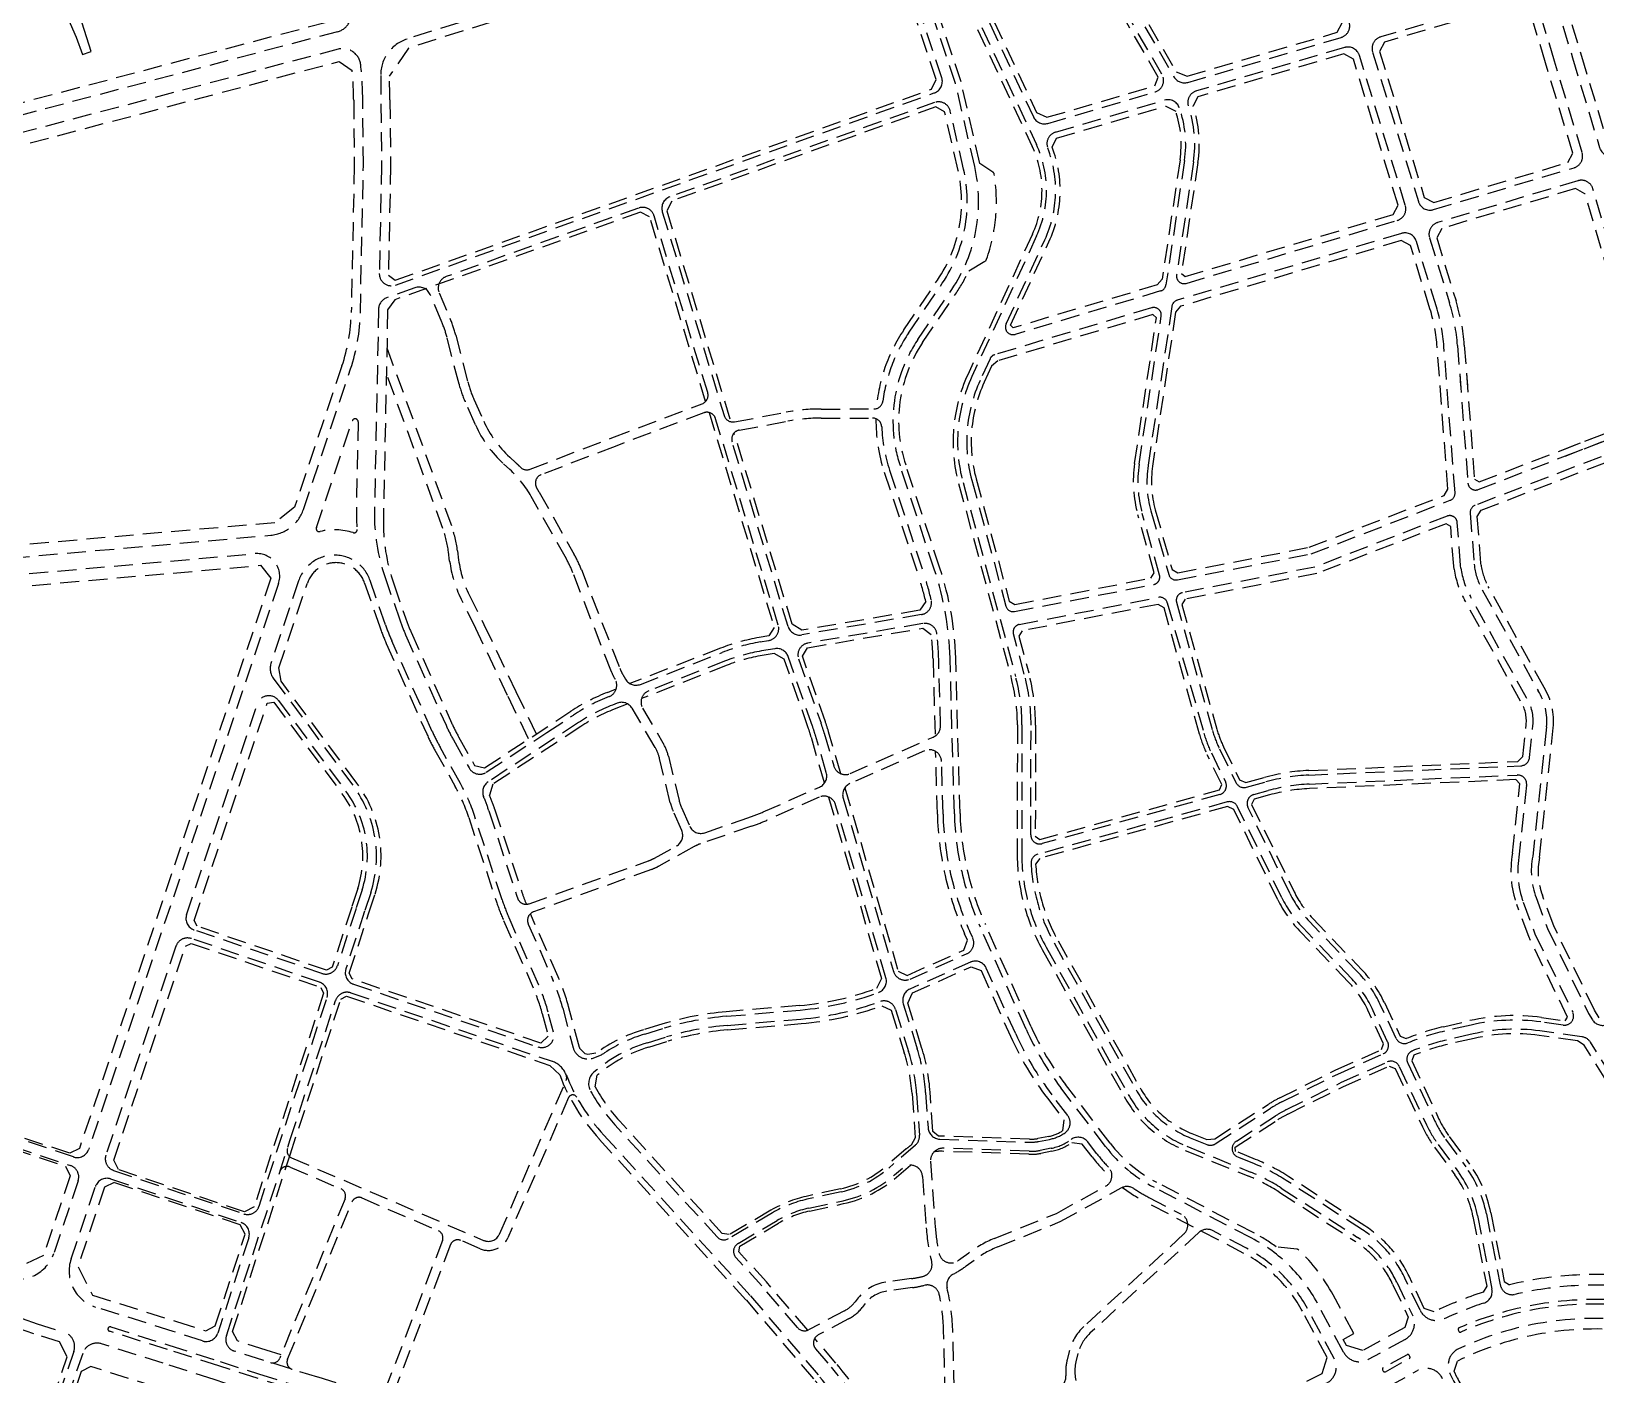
# Model space of a CAD drawing. Header units: metres. Extents: x 566243 to 572707, y 2062953 to 2068466.
# Drawn here: x 567591 to 568625, y 2064872 to 2065761 of the extents above; entities that cross this region are included whole.
import ezdxf

# ---------------------------------------------------------------- set-up
doc = ezdxf.new("R2010")
doc.units = ezdxf.units.M
doc.linetypes.add('HIDDEN', pattern=[0.375, 0.25, -0.125])
for name, color, linetype in [('ddc', 32, 'CONTINUOUS'), ('LogDg phu', 7, 'CONTINUOUS'), ('ViaHeSphu', 32, 'CONTINUOUS')]:
    doc.layers.add(name, color=color, linetype=linetype)

msp = doc.modelspace()

# ---------------------------------------------------------------- linework, layer by layer
at = {"layer": 'ddc'}
msp.add_lwpolyline([(567585.698, 2065830.923), (567596.585, 2065811.61), (567609.158, 2065783.554), (567620.685, 2065756.808), (567624.89, 2065745.312), (567630.009, 2065747.001), (567630.63, 2065747.206), (567615.485, 2065795.285), (567607.986, 2065806.739), (567603.391, 2065815.637), (567596.608, 2065823.597), (567592.757, 2065831.418), (567589.142, 2065835.747)], dxfattribs=at)
at = {"layer": 'LogDg phu', "linetype": 'HIDDEN', "ltscale": 50}
for points in [[(567342.376, 2065684.115), (567367.049, 2065965.747, -0.31628012), (567375.94, 2065976.303), (567683.166, 2066057.412, -0.48246003), (567698.224, 2066046.179), (567698.531, 2066036.237), (567718.048, 2065983.3), (567736.2, 2065939.61), (567753.343, 2065898.352), (567764.183, 2065872.26), (567782.889, 2065827.24), (567791.558, 2065806.374, -0.03397131), (567802.16, 2065774.999, -0.41416033), (567793.62, 2065760.336), (567355.051, 2065644.552, -0.51925494), (567340.033, 2065657.195), (567342.376, 2065684.115)], [(568301.352, 2065023.068), (568271.801, 2065061.844, -0.05758651), (568248.785, 2065100.578), (568218.439, 2065168.329, -0.09864186), (568201.369, 2065243.093), (568198.506, 2065345.978, 0.07306929), (568188.269, 2065404.322), (568165.652, 2065472.671, -0.23264602), (568177.305, 2065556.838), (568199.609, 2065589.809, 0.207939), (568214.801, 2065671.12), (568202.194, 2065726.121), (568174.232, 2065809.579, -0.04944461)], [(568219.496, 2065763.116), (568255.583, 2065685.758, -0.22040488), (568255.741, 2065625.223), (568212.948, 2065532.225, 0.17567438), (568207.095, 2065462.258), (568241.822, 2065333.96, -0.06672391), (568246.059, 2065301.821), (568245.876, 2065217.382, 0.12838136), (568262.075, 2065154.778), (568316.295, 2065057.52, 0.17082774), (568355.097, 2065023.223), (568397.152, 2065006.16, -0.04722914), (568417.552, 2064995.544), (568467.927, 2064962.954, -0.13935154), (568493.876, 2064933.347), (568504.418, 2064911.113, -0.39742225), (568499.332, 2064895.443), (568475.043, 2064882.161, -0.41717656), (568458.699, 2064887.039), (568441.453, 2064919.349, 0.15073462), (568397.976, 2064962.372), (568333.38, 2064996.078, -0.11010804), (568301.352, 2065023.068)], [(568356.151, 2065710.957, -0.11993626), (568359.48, 2065674.218), (568348.303, 2065599.441, 0.54921921), (568354.677, 2065593.911), (568494.179, 2065635.51, 0.41645309), (568499.541, 2065645.521), (568469.186, 2065744.546, 0.41057576), (568459.288, 2065749.879), (568361.472, 2065721.22, 0.42718475), (568356.151, 2065710.957)], [(568171.093, 2065561.04), (568193.397, 2065594.011, 0.207939), (568207.491, 2065669.445), (568198.711, 2065707.748, 0.44898059), (568188.226, 2065713.496), (568013.263, 2065651.103, 0.40018624), (568008.294, 2065641.246), (568049.157, 2065506.489, 0.38208408), (568055.994, 2065502.331), (568090.074, 2065508.655, -0.04587812), (568113.415, 2065510.804), (568148.163, 2065510.808, 0.37745948), (568154.114, 2065516.048, -0.11747594), (568171.093, 2065561.04)], [(568350.112, 2065710.049, -0.12378478), (568353.546, 2065675.105), (568341.261, 2065592.914, -0.29097289), (568337.744, 2065588.862), (568241.553, 2065560.177, -0.64516091), (568235.582, 2065567.059), (568261.192, 2065622.715, 0.20249897), (568263.113, 2065683.375, -0.43871352), (568268.328, 2065693.93), (568340.332, 2065715.026, -0.39696385), (568350.112, 2065710.049)], [(568605.253, 2065479.711), (568661.806, 2065501.499, 0.39103506), (568666.6, 2065511.236), (568623.617, 2065656.354, 0.41475455), (568613.661, 2065661.748), (568520.892, 2065634.085, 0.41645309), (568515.529, 2065624.074), (568528.741, 2065580.974, -0.05555779), (568534.059, 2065552.781), (568536.097, 2065525.826)], [(567867.994, 2065570.66, -0.03759115), (567871.756, 2065559.569), (567879.674, 2065528.801, 0.04207007), (567883.662, 2065517.383), (567890.199, 2065502.746, 0.10297737), (567907.377, 2065478.952), (567911.47, 2065475.212, -0.01315362), (567914.426, 2065472.366, 0.29811246), (567920.847, 2065470.974), (567974.902, 2065491.693), (568034.673, 2065514.288, 0.39472072), (568038.293, 2065521.642), (568002.86, 2065638.491, 0.42838141), (567992.517, 2065643.704), (567865.415, 2065598.379, 0.43178664), (567860.741, 2065587.712), (567867.994, 2065570.66)], [(567817.97, 2065443.327, 0.08833053), (567824.772, 2065400.035), (567834.669, 2065371.334, 0.02204289), (567838.554, 2065361.498), (567865.304, 2065301.628, 0.02240596), (567870.125, 2065292.02), (567880.543, 2065273.387, 0.43520101), (567891.916, 2065270.603), (567931.99, 2065296.911), (567949.47, 2065308.387, -0.05220532), (567973.155, 2065320.617), (567973.061, 2065320.58, 0.46153093), (567977.049, 2065332.083), (567976.97, 2065332.217, -0.03998446), (567974.672, 2065336.96), (567949.166, 2065402.474, 0.03527847), (567944.828, 2065411.648), (567921.616, 2065452.92, 0.07972099), (567907.423, 2065470.783), (567903.33, 2065474.523, -0.10297737), (567884.721, 2065500.299), (567878.183, 2065514.936, -0.04207007), (567873.864, 2065527.306), (567865.946, 2065558.074, 0.03759115), (567862.473, 2065568.312), (567854.706, 2065586.572, 0.39685617), (567844.657, 2065590.976), (567826.003, 2065584.324, 0.31149715), (567820.692, 2065576.951), (567820.317, 2065558.566), (567817.97, 2065443.327)], [(567803.272, 2065502.901, -0.90258077), (567807.167, 2065502.224), (567806.01, 2065445.4, 0.02730158), (567806.499, 2065431.113, -0.53395243), (567803.912, 2065429.027, 0.1338493), (567781.974, 2065429.817, -0.65877877), (567779.622, 2065432.401), (567803.272, 2065502.901)], [(567925.227, 2065458.606, -0.01021427), (567926.846, 2065455.861), (567950.058, 2065414.589, -0.03527847), (567954.758, 2065404.651), (567980.263, 2065339.136, 0.03998446), (567982.143, 2065335.256), (567984.007, 2065332.084, 0.3684281), (567993.815, 2065328.684), (568047.781, 2065349.759, -0.05104809), (568072.903, 2065356.719), (568078.598, 2065357.687, 0.45165975), (568084.914, 2065367.896), (568043.528, 2065504.378, 0.43397884), (568035.664, 2065508.249), (567977.037, 2065486.085), (567928.185, 2065467.361, 0.47015519), (567925.227, 2065458.606)], [(568181.149, 2065401.966, -0.02307635), (568186.038, 2065384.533, -0.43160169), (568179.584, 2065374.844), (568100.461, 2065361.401, -0.37773331), (568091.466, 2065366.967), (568054.413, 2065489.157, -0.44708996), (568059.06, 2065496.797), (568091.169, 2065502.756, -0.04587812), (568113.416, 2065504.804), (568147.354, 2065504.808, -0.40334082), (568153.351, 2065499.032, 0.07066743), (568158.531, 2065470.314), (568181.149, 2065401.966)], [(568698.923, 2065506.154), (568545.617, 2065447.091, 0.33097344), (568542.429, 2065442.048), (568544.982, 2065408.27), (568545.181, 2065406.868, 0.09133141), (568550.414, 2065391.236)], [(568583.909, 2065301.468, 0.16919872), (568579.615, 2065319.834), (568542.538, 2065386.88, -0.09133141), (568536.27, 2065405.605), (568536.03, 2065407.298), (568533.886, 2065435.669, 0.50265958), (568527.102, 2065439.958), (568439.762, 2065406.308), (568352.144, 2065389.271, 0.43828248), (568348.285, 2065383.012), (568372.095, 2065298.145, 0.04484677), (568376.674, 2065286.096), (568387.501, 2065263.843, 0.36155223), (568394.495, 2065260.684), (568407.262, 2065264.214, -0.05655066), (568435.77, 2065268.719), (568575.953, 2065274.857, 0.37112541), (568581.658, 2065280.219), (568583.909, 2065301.468)], [(568550.414, 2065391.236), (568587.37, 2065324.409, -0.1672388), (568592.859, 2065300.52), (568583.794, 2065214.968, 0.1383125), (568585.956, 2065187.692), (568593.543, 2065167.161), (568620.587, 2065111.071), (568623.194, 2065106.92, 0.3425494), (568632.41, 2065103.556)], [(567805.756, 2065180.452), (567793.434, 2065142.607, -0.41806605), (567783.251, 2065137.51), (567698.746, 2065166.258, -0.41297017), (567693.738, 2065176.376), (567740.486, 2065315.734, -0.60567727), (567754.489, 2065317.965), (567799.072, 2065258.035, -0.24322553), (567809.767, 2065192.769), (567805.756, 2065180.452)], [(567952.763, 2065303.372), (567893.122, 2065264.218, 0.36042827), (567890.125, 2065254.46, -0.01932507), (567893.619, 2065245.042), (567911.889, 2065189.274, 0.00436367), (567912.558, 2065187.29, 0.41755368), (567920.258, 2065183.611), (567999.141, 2065211.998, 0.03963194), (568003.035, 2065213.759), (568017.636, 2065221.809, 0.3886559), (568021.092, 2065232.046), (568015.432, 2065244.864, -0.04472057), (568013.542, 2065250.444), (568006.473, 2065279.704, 0.07364284), (568003.509, 2065287.038), (567988.333, 2065312.872, 0.3684281), (567978.525, 2065316.272), (567975.338, 2065315.028, 0.05220532), (567952.763, 2065303.372)], [(568501.189, 2065091.56, -0.40111333), (568493.458, 2065094.559), (568482.98, 2065116.942, 0.08145639), (568468.716, 2065137.774), (568436.013, 2065171.98, -0.07769106), (568423.311, 2065190.237), (568395.509, 2065247.381, -0.4689117), (568399.306, 2065255.789), (568408.861, 2065258.431, -0.05655066), (568436.033, 2065262.725), (568573.511, 2065268.745, -0.45865578), (568579.74, 2065262.118), (568574.885, 2065216.304, 0.13649902), (568577.514, 2065184.572), (568585.25, 2065163.638), (568610.183, 2065111.927, -0.59848386), (568603.958, 2065103.378), (568589.191, 2065105.416, 0.09111304), (568542.971, 2065103.354), (568525.439, 2065099.317, 0.04167339), (568501.189, 2065091.56)], [(567961.343, 2065081.212, 0.08793999), (567970.023, 2065084.971, -0.07209837), (567996.706, 2065097.429), (568009.405, 2065101.259, -0.05198525), (568050.717, 2065109.164), (568099.324, 2065113.314, 0.06776653), (568151.24, 2065124.951, 0.39304484), (568156.134, 2065134.684), (568122.89, 2065248.992, 0.45334282), (568111.985, 2065254.08), (568077.294, 2065238.806, -0.02084705), (568067.358, 2065234.917), (568033.605, 2065223.304, 0.04315325), (568029.353, 2065221.418), (568005.932, 2065208.504, -0.03963194), (568001.172, 2065206.352), (567923.118, 2065178.264, 0.43474151), (567919.659, 2065170.199), (567935.727, 2065133.73, -0.03911899), (567942.439, 2065114.561), (567949.363, 2065088.383, 0.40682087), (567961.343, 2065081.212)], [(568477.546, 2065114.398, 0.08145639), (568464.379, 2065133.628), (568431.676, 2065167.834, -0.07769106), (568417.915, 2065187.612), (568388.656, 2065247.753, 0.36155223), (568381.662, 2065250.912), (568256.464, 2065216.3, 0.35314587), (568252.073, 2065210.176, 0.11341977), (568267.316, 2065157.7), (568321.536, 2065060.442, 0.17082774), (568357.353, 2065028.783), (568368.403, 2065024.3, 0.24395071), (568373.905, 2065024.813), (568410.474, 2065048.338, -0.027463), (568417.918, 2065052.568), (568454.834, 2065070.943), (568484.871, 2065084.341, 0.41957451), (568487.861, 2065092.364), (568477.546, 2065114.398)], [(568112.468, 2064870.586, -0.08490135), (568154.794, 2064799.645), (568170.26, 2064759.596, -0.57947546), (568157.137, 2064743.429, -0.04540292), (568132.741, 2064749.715), (567904.801, 2064831.095), (567826.057, 2064856.489), (567810.622, 2064861.467), (567780.628, 2064870.429), (567744.226, 2064881.674), (567725.222, 2064887.758, -0.41566017), (567720.054, 2064897.853), (567762.308, 2065027.629), (567792.238, 2065119.554, -0.41806605), (567802.422, 2065124.651), (567935.48, 2065079.386, -0.22052375), (567944.609, 2065070.675, 0.0914485), (567969.542, 2065030.647), (568066.627, 2064924.208), (568112.468, 2064870.586)], [(568572.008, 2064925.266, -0.08504618), (568651.579, 2064929.911), (568671.397, 2064927.695, 0.55782205), (568683.991, 2064943.77), (568666.763, 2064990.509), (568650.574, 2065040.682, 0.07767303), (568635.926, 2065069.723), (568621.968, 2065091.949, 0.22176095), (568616.287, 2065095.619), (568588.371, 2065099.472, 0.09111304), (568544.318, 2065097.507), (568526.785, 2065093.47, 0.04023579), (568504.267, 2065086.338, 0.42913473), (568501.098, 2065078.238), (568519.06, 2065039.869, 0.04862677), (568526.184, 2065027.85), (568539.498, 2065009.672, -0.11006053), (568553.114, 2064978.596), (568562.349, 2064931.519, 0.42429192), (568572.008, 2064925.266)], [(568525.237, 2064909.087, -0.41285319), (568509.304, 2064914.813), (568499.297, 2064935.917, 0.13935154), (568471.186, 2064967.991), (568420.811, 2065000.581, 0.04722914), (568399.408, 2065011.719), (568388.805, 2065016.021, -0.60778075), (568387.815, 2065026.627), (568413.72, 2065043.292, -0.027463), (568420.592, 2065047.197), (568457.394, 2065065.515), (568487.615, 2065078.995, -0.40887286), (568495.494, 2065076.059), (568513.626, 2065037.325, 0.04862677), (568521.343, 2065024.305), (568534.658, 2065006.127, -0.11006053), (568547.226, 2064977.441), (568556.799, 2064928.643, -0.37812463), (568551.453, 2064919.506, 0.02991108), (568525.237, 2064909.087)], [(568182.765, 2064969.206, 0.04424758), (568186.366, 2064946.885, -0.41541411), (568180.547, 2064937.155, -0.02679695), (568172.974, 2064935.693), (568155.991, 2064933.349, 0.19449631), (568137.789, 2064922.896), (568135.709, 2064920.244, -0.1051589), (568128.685, 2064914.376), (568105.042, 2064901.873, -0.35089974), (568097.677, 2064903.278), (568074.124, 2064930.829), (568056.942, 2064949.665, -0.47680509), (568058.339, 2064958.884), (568084.181, 2064974.046, -0.07881804), (568105.187, 2064982.272), (568127.753, 2064987.223, 0.12412399), (568161.878, 2065004.256), (568167.13, 2065008.769, -0.61627645), (568180.324, 2065003.274), (568182.765, 2064969.206)], [(568200.463, 2064938.531, 0.0333845), (568209.246, 2064944.109), (568214.461, 2064947.932, -0.06208108), (568230.018, 2064956.605), (568271.409, 2064973.356), (568311.771, 2064995.622, -0.28083922), (568320.093, 2064995.26, 0.02753511), (568329.91, 2064989.429), (568351.429, 2064978.2, -0.51861256), (568353.163, 2064965.238), (568286.926, 2064903.907, 0.1474435), (568277.279, 2064887.482), (568275.96, 2064882.05, 0.08083482), (568275.145, 2064871.481, -0.34220721), (568269.813, 2064863.255), (568242.68, 2064853.77, -0.11210668), (568230.799, 2064852.421), (568208.406, 2064854.901, -0.37485212), (568201.289, 2064862.645), (568200.267, 2064902.016, 0.05448348), (568196.528, 2064929.577, -0.34123957), (568200.463, 2064938.531)], [(567358.103, 2064976.503, -0.44113984), (567377.778, 2064986.691), (567504.803, 2064939.869), (567536.575, 2064926.92), (567584.995, 2064909.348), (567595.003, 2064905.738), (567612.612, 2064900.358, -0.42359799), (567619.156, 2064887.569), (567559.763, 2064713.27, -0.41479308), (567547.054, 2064707.036), (567318.425, 2064785.448, -0.39434971), (567310.727, 2064799.908), (567358.103, 2064976.503)], [(568536.22, 2064900.332, -0.13113697), (568650.19, 2064917.488), (568728.8, 2064908.697), (568729.9, 2064908.571, 0.41421356), (568731.008, 2064909.45), (568731.122, 2064910.443, 0.41421356), (568730.243, 2064911.551), (568729.138, 2064911.678), (568650.523, 2064920.47, 0.13114199), (568535.019, 2064903.081, 0.41551303), (568534.503, 2064901.761), (568534.906, 2064900.846, 0.41290951), (568536.22, 2064900.332)], [(567843.446, 2064840.9, -1), (567842.525, 2064838.045), (567806.913, 2064849.529), (567776.994, 2064858.469), (567740.475, 2064869.749), (567714.972, 2064877.914), (567681.121, 2064888.795), (567642.788, 2064900.85, -1), (567643.688, 2064903.712), (567682.03, 2064891.654), (567715.888, 2064880.771), (567741.375, 2064872.611), (567777.866, 2064861.339), (567807.803, 2064852.394), (567843.446, 2064840.9)], [(568534.775, 2064889.26, -0.13796531), (568649.134, 2064908.047), (568675.456, 2064905.104, -0.42972358), (568682.46, 2064895.847), (568673.134, 2064839.506, 0.1702104), (568677.806, 2064812.794), (568682.614, 2064806.135, -0.11976038), (568695.447, 2064774.647), (568697.62, 2064760.131, -0.28101225), (568695.19, 2064754.372, 0.02818941), (568688.356, 2064748.846), (568679.574, 2064740.886, -0.41421356), (568671.099, 2064741.302), (568625.46, 2064791.654, 0.07331596), (568596.618, 2064815.365), (568559.043, 2064837.977, -0.14764623), (568531.108, 2064868.823), (568529.011, 2064873.247, -0.41588552), (568534.775, 2064889.26)], [(567858.776, 2064615.771), (567841.49, 2064716.5, -0.11021067), (567844.318, 2064773.487), (567851.626, 2064799.985, 0.40171908), (567835.199, 2064830.425), (567804.095, 2064840.456), (567774.232, 2064849.379), (567737.625, 2064860.687), (567712.07, 2064868.868), (567678.243, 2064879.742), (567637.507, 2064892.552, 0.40727956), (567625.042, 2064886.238), (567565.426, 2064711.286, 0.41363428), (567571.648, 2064698.602), (567845.676, 2064604.62, 0.56962554), (567858.776, 2064615.771)], [(568484.511, 2064875.371), (568484.99, 2064874.494, 0.41421356), (568486.348, 2064874.096), (568502.141, 2064882.732, 0.41421356), (568502.538, 2064884.09), (568502.058, 2064884.967, 0.41421356), (568500.701, 2064885.365), (568484.908, 2064876.729, 0.41421356), (568484.511, 2064875.371)], [(568488.367, 2064864.373), (568507.557, 2064874.866, -0.43120664), (568524.157, 2064869.479)]]:
    msp.add_lwpolyline(points, format="xyb", dxfattribs=at)
for points in [[(568280.271, 2065844.652), (568346.554, 2065730.49, 0.34525702), (568355.722, 2065726.829), (568457.046, 2065756.516, 0.41786074), (568462.445, 2065766.538), (568411.888, 2065931.466, 0.42194929), (568401.694, 2065936.705), (568275.221, 2065894.261, 0.34683115), (568269.797, 2065885.971), (568270.818, 2065874.448, 0.10985084)], [(568275.082, 2065841.639, -0.10985084), (568264.842, 2065873.919), (568264.286, 2065880.185, 0.48496714), (568253.772, 2065887.064), (568213.563, 2065873.569, 0.34973987), (568208.147, 2065865.196), (568214.028, 2065805.84, 0.08595969), (568224.934, 2065765.653), (568253.688, 2065704.013, 0.37051225), (568263.187, 2065699.718), (568333.981, 2065720.459, 0.48670475), (568338.65, 2065732.154)], [(568141.867, 2065850.835), (567839.548, 2065755.486, 0.32989068), (567822.069, 2065731.411), (567822.624, 2065671.833), (567821.171, 2065600.479, 0.52497473), (567831.856, 2065592.781), (568188.118, 2065719.828, 0.40858124), (568193.017, 2065729.905), (568167.174, 2065807.038, -0.04427624), (568157.26, 2065841.661, 0.44834912)], [(568814.217, 2065813.712, -0.07299343), (568813.932, 2065815.136), (568813.426, 2065824.829), (568806.64, 2065843.799, 0.39717297), (568796.858, 2065848.782), (568725.32, 2065827.822), (568603.653, 2065792.175, 0.41658734), (568598.243, 2065782.186), (568610.029, 2065743.133), (568627.959, 2065683.724, 0.41324668), (568637.904, 2065678.369), (568689.046, 2065693.62), (568828.681, 2065735.259, 0.43004052), (568838.518, 2065754.686), (568833.636, 2065768.335), (568827.847, 2065776.227, -0.0724503), (568827.171, 2065777.5)], [(568598.162, 2065740.921), (568586.689, 2065778.936, 0.4118437), (568576.781, 2065784.302), (568565.313, 2065780.942), (568483.282, 2065756.908, 0.41786074), (568477.882, 2065746.886), (568508.202, 2065647.977, 0.41197757), (568518.137, 2065642.655), (568611.071, 2065670.368, 0.41518113), (568616.444, 2065680.346), (568598.162, 2065740.921)], [(567318.256, 2065406.992, 0.46639449), (567334.518, 2065390.749), (567749.455, 2065427.358, 0.29817853), (567770.96, 2065444.31), (567802.176, 2065537.368, 0.07596975), (567808.641, 2065574.578), (567810.623, 2065671.9), (567810.221, 2065715.032, 0.02402619), (567808.877, 2065738.429, 0.45968372), (567793.881, 2065748.769), (567345.677, 2065630.442, 0.31643475), (567336.786, 2065619.88)], [(568547.717, 2065457.544), (568661.806, 2065501.499, 0.39103506), (568666.6, 2065511.236), (568623.617, 2065656.354, 0.41475455), (568613.661, 2065661.748), (568520.892, 2065634.085, 0.41642669), (568515.529, 2065624.074), (568528.741, 2065580.974, -0.05555779), (568534.059, 2065552.781), (568540.934, 2065461.833, 0.50265958)], [(568520.136, 2065578.336), (568506.869, 2065621.619, 0.41197757), (568496.934, 2065626.94), (568348.717, 2065582.742, 0.29097289), (568345.201, 2065578.69), (568329.47, 2065473.444, 0.1058689), (568331.356, 2065443.351), (568343.135, 2065401.366, 0.39054743), (568348.904, 2065397.809), (568437.266, 2065414.992), (568529.202, 2065450.411, 0.33097344), (568532.39, 2065455.454), (568525.085, 2065552.103, 0.05555779)], [(568323.536, 2065474.331), (568338.159, 2065572.162, 0.54921921), (568331.785, 2065577.693), (568228.121, 2065546.78, 0.21568655), (568225.007, 2065544.079), (568218.399, 2065529.716, 0.17567438), (568212.886, 2065463.826), (568235.448, 2065380.473, 0.39319877), (568241.228, 2065376.871), (568333.145, 2065394.745, 0.43828248), (568337.005, 2065401.003), (568325.579, 2065441.73, -0.1058689)], [(567314.624, 2065365.261, -0.36388947), (567328.249, 2065378.902), (567739.024, 2065415.144, -0.54062014), (567754.563, 2065395.431), (567629.028, 2065021.207, -0.41396715), (567618.906, 2065016.164), (567340.03, 2065109.453, -0.26130968), (567332.141, 2065118.149), (567312.456, 2065203.919, -0.07826458), (567307.184, 2065279.774)], [(567803.886, 2065261.616, -0.24322553), (567815.472, 2065190.912), (567811.461, 2065178.594), (567799.05, 2065140.475, 0.41037154), (567804.08, 2065130.424), (567926.016, 2065088.944, 0.59851549), (567936.327, 2065098.563), (567932.771, 2065112.003, 0.03911899), (567926.575, 2065129.698), (567906.96, 2065174.218, -0.0246099), (567902.386, 2065186.161), (567884.116, 2065241.928, 0.04834461), (567874.82, 2065263.131), (567861.396, 2065287.14, -0.02240596), (567856.174, 2065297.548), (567829.423, 2065357.418, -0.02204289), (567825.215, 2065368.074), (567815.127, 2065397.33, 0.71613386), (567767.791, 2065397.132), (567749.672, 2065343.12, 0.24558031), (567751.421, 2065332.141)], [(568252.059, 2065301.808, 0.06672391), (568247.613, 2065335.527), (568240.425, 2065362.084, -0.43554534), (568244.297, 2065368.299), (568336.386, 2065386.206, -0.39054743), (568342.155, 2065382.649), (568366.318, 2065296.524, 0.04484677), (568371.279, 2065283.471), (568380.647, 2065264.215, -0.4689117), (568376.851, 2065255.807), (568259.5, 2065223.365, -0.49628267), (568251.902, 2065229.161)], [(568049.963, 2065344.17), (567999.279, 2065324.377, 0.46153093), (567995.291, 2065312.873), (568008.682, 2065290.077, -0.07364284), (568012.305, 2065281.113), (568019.375, 2065251.853, 0.04472057), (568020.92, 2065247.287), (568026.385, 2065234.912, 0.38968517), (568036.306, 2065230.579), (568065.406, 2065240.591, 0.02084705), (568074.876, 2065244.297), (568112.235, 2065260.746, 0.3761378), (568116.693, 2065270.301), (568109.574, 2065294.778, 0.01329658), (568107.598, 2065300.958), (568091.496, 2065347.034, 0.36584449), (568082.603, 2065352.282), (568073.908, 2065350.804, 0.05104809)], [(567741.664, 2064983.603), (567786.623, 2065121.686, 0.41037154), (567781.592, 2065131.737), (567696.902, 2065160.547, 0.41545805), (567686.741, 2065155.518), (567640.413, 2065017.413, 0.41446002), (567645.46, 2065007.282), (567731.519, 2064978.493, 0.41657239)], [(567448.997, 2064983.886, -0.39730243), (567444.109, 2064993.719), (567462.296, 2065053.556, -0.42236449), (567472.489, 2065058.817), (567616.985, 2065010.48, -0.41446002), (567622.032, 2065000.349), (567605.945, 2064952.395, -0.42140114), (567573.715, 2064936.846), (567544.482, 2064947.455), (567512.761, 2064960.383)], [(568193.876, 2065021.872, 0.44563461), (568185.62, 2065013.305), (568188.749, 2064969.635, 0.03583895), (568191.241, 2064952.347, 0.53081946), (568203.548, 2064947.432, 0.00913749), (568205.699, 2064948.948), (568210.914, 2064952.771, -0.06208108), (568227.767, 2064962.166), (568268.825, 2064978.783), (568301.404, 2064996.755, 0.49386298), (568303.293, 2065009.319, -0.029261), (568295.387, 2065018.522), (568289.654, 2065026.045, 0.40860684), (568278.565, 2065027.651, -0.1107107), (568265.333, 2065021.876), (568258.146, 2065020.487, -0.05644106), (568250.743, 2065019.907)], [(567643.539, 2065001.597), (567729.783, 2064972.747, -0.41185866), (567734.852, 2064962.684), (567714.321, 2064899.625, -0.41311557), (567704.266, 2064894.486), (567684.909, 2064900.708), (567633.551, 2064916.858, -0.41978242), (567617.349, 2064948.658), (567633.416, 2064996.555, -0.41396715)], [(568321.768, 2064799.783), (568340.094, 2064809.794), (568396.336, 2064840.42), (568420.858, 2064853.05), (568447.299, 2064866.433, 0.42058794), (568452.465, 2064882.791), (568434.839, 2064915.814, 0.15072346), (568394.507, 2064955.723), (568372.139, 2064967.394, 0.31699161), (568363.003, 2064966.172), (568291.003, 2064899.505, 0.1474435), (568283.11, 2064886.066), (568281.79, 2064880.634, 0.16817993), (568283.465, 2064863.05), (568310.655, 2064803.482, 0.43540445)]]:
    msp.add_lwpolyline(points, format="xyb", close=True, dxfattribs=at)
for points, elevation in [([(568189.892, 2065361.925, 0.43128527), (568180.6, 2065368.93), (568104.602, 2065356.019, 0.46429554), (568098.39, 2065345.493), (568113.262, 2065302.937, -0.01329658), (568115.336, 2065296.454), (568121.64, 2065274.776, 0.45334282), (568132.546, 2065269.688), (568187.47, 2065293.871, 0.30492275), (568192.243, 2065301.415), (568191.009, 2065345.77, 0.02063721), (568189.892, 2065361.925)], 0), ([(568176.383, 2065058.28), (568178.366, 2065030.599, -0.23741208), (568175.601, 2065023.961), (568157.967, 2065008.806, -0.12412399), (568126.468, 2064993.084), (568103.901, 2064988.133, 0.07881804), (568081.145, 2064979.221), (568052.012, 2064962.128, -0.35427486), (568044.543, 2064963.26), (567976.93, 2065037.386, -0.05758811), (567960.823, 2065059.738, -0.35553355), (567963.007, 2065072.173, -0.10560334), (567998.438, 2065091.684), (568011.138, 2065095.515, -0.05198525), (568051.228, 2065103.185), (568099.835, 2065107.336, 0.06614033), (568152.095, 2065118.872, -0.42801441), (568162.47, 2065113.739), (568171.156, 2065085.902, -0.05779962), (568176.383, 2065058.28)], 0), ([(568120.069, 2064877.084, -0.04391473), (568146.03, 2064840.687, 0.3549366), (568153.118, 2064838.044), (568189.96, 2064850.468, 0.32903384), (568195.401, 2064858.256), (568194.269, 2064901.861, 0.04837834), (568191.384, 2064925.258), (568191.384, 2064925.258, 0.41908591), (568181.68, 2064931.255, -0.02574805), (568173.795, 2064929.75), (568156.811, 2064927.406, 0.19449631), (568142.51, 2064919.192), (568140.43, 2064916.541, -0.1051589), (568131.49, 2064909.072), (568111.42, 2064898.459, 0.48049477), (568109.664, 2064889.256), (568120.069, 2064877.084)], 0.001)]:
    msp.add_lwpolyline(points, format="xyb", dxfattribs=dict(at, elevation=elevation))
at = {"layer": 'LogDg phu', "linetype": 'HIDDEN', "ltscale": 50, "elevation": 0}
for points in [[(568193.872, 2065242.885), (568192.904, 2065277.668, 0.53265778), (568181.684, 2065284.767), (568132.296, 2065263.022, 0.3761378), (568127.838, 2065253.467), (568161.163, 2065138.88, 0.45449266), (568172.096, 2065133.804), (568209.453, 2065150.422, 0.41496151), (568213.503, 2065161.002), (568211.594, 2065165.263, -0.09864186)], [(568211.943, 2065144.963), (568171.97, 2065127.182, 0.38060587), (568167.585, 2065117.489), (568176.884, 2065087.689, -0.05779962), (568182.367, 2065058.709), (568184.039, 2065035.373, 0.38347546), (568191.742, 2065027.95), (568250.95, 2065025.903, 0.05644106), (568257.008, 2065026.378), (568264.194, 2065027.767, 0.10509147), (568274.532, 2065032.143, 0.42639157), (568276.313, 2065043.55), (568265.836, 2065057.298, -0.05758651), (568241.94, 2065097.512), (568222.496, 2065140.924, 0.41346601)]]:
    msp.add_lwpolyline(points, format="xyb", close=True, dxfattribs=at)
at = {"layer": 'ViaHeSphu', "linetype": 'HIDDEN', "ltscale": 50}
for points in [[(567795.305, 2065777.329, 0.02976402), (567786.017, 2065804.072), (567777.348, 2065824.938), (567758.643, 2065869.958), (567747.802, 2065896.05), (567730.66, 2065937.308), (567712.461, 2065981.11), (567692.564, 2066035.077), (567692.356, 2066041.814), (567681.041, 2066048.577), (567384.932, 2065970.402), (567374.391, 2065957.888), (567348.377, 2065660.797), (567348.377, 2065660.797), (567357.179, 2065653.388), (567789.611, 2065767.552)], [(568273.138, 2065882.252), (568273.807, 2065874.713, 0.10985084), (568282.866, 2065846.158), (568348.089, 2065733.821), (568355.398, 2065730.902), (568454.53, 2065759.947), (568457.863, 2065766.133), (568408.438, 2065927.367), (568402.232, 2065930.557), (568277.48, 2065888.691)], [(568261.452, 2065878.183), (568256.27, 2065881.573), (568215.783, 2065867.986), (568211.536, 2065861.419), (568217.014, 2065806.128, 0.08597633), (568227.652, 2065766.921), (568255.681, 2065706.837), (568262.593, 2065703.712), (568333.942, 2065724.616), (568336.23, 2065730.346), (568272.488, 2065840.133, -0.10985084), (568261.853, 2065873.654)], [(568491.481, 2065639.402), (568494.807, 2065645.611), (568465.19, 2065742.23), (568458.926, 2065745.604), (568362.317, 2065717.299), (568359.235, 2065711.197, -0.11752761), (568362.447, 2065673.775), (568351.493, 2065600.492), (568353.925, 2065598.382)], [(568660.947, 2065509.195), (568618.289, 2065653.215), (568612.078, 2065656.581), (568523.59, 2065630.193), (568520.264, 2065623.984), (568533.044, 2065582.293, -0.05555779), (568538.547, 2065553.12), (568545.246, 2065464.493), (568548.271, 2065462.58), (568659, 2065505.24)], [(568525.132, 2065453.665), (568527.705, 2065457.735), (568520.598, 2065551.763, 0.05555779), (568515.834, 2065577.017), (568503.014, 2065618.84), (568496.757, 2065622.192), (568350.986, 2065578.723), (568347.668, 2065574.898), (568332.437, 2065473.001, 0.1058689), (568334.244, 2065444.161), (568345.304, 2065404.739), (568349.06, 2065402.424), (568436.018, 2065419.333)], [(568333.486, 2065402.441), (568322.69, 2065440.92, -0.1058689), (568320.569, 2065474.774), (568334.968, 2065571.111), (568332.537, 2065573.221), (568230.151, 2065542.69), (568226.022, 2065539.107), (568221.124, 2065528.462, 0.17567438), (568215.782, 2065464.609), (568237.653, 2065383.808), (568241.381, 2065381.485), (568331.351, 2065398.98)], [(568257.785, 2065226.003), (568376.636, 2065258.86), (568378.215, 2065262.357), (568368.581, 2065282.159, -0.04484677), (568363.43, 2065295.714), (568339.985, 2065379.276), (568336.23, 2065381.592), (568246.097, 2065364.065), (568243.936, 2065360.596), (568250.509, 2065336.311, -0.06672391), (568255.059, 2065301.801), (568254.9, 2065228.203)], [(568518.679, 2064913.709), (568512.068, 2064915.986), (568502.008, 2064937.203, 0.13935154), (568472.816, 2064970.51), (568422.44, 2065003.1, 0.04722914), (568400.536, 2065014.499), (568387.355, 2065019.848), (568387.098, 2065022.599), (568415.343, 2065040.769, -0.027463), (568421.928, 2065044.511), (568458.674, 2065062.801), (568488.788, 2065076.233), (568492.8, 2065074.738), (568510.909, 2065036.054, 0.04862677), (568518.923, 2065022.532), (568532.238, 2065004.354, -0.11006053), (568544.282, 2064976.864), (568553.36, 2064930.587), (568551.076, 2064926.744, 0.03597312)]]:
    msp.add_lwpolyline(points, format="xyb", close=True, dxfattribs=at)
for points in [[(567827.607, 2065730.84, -0.0149387), (567828.22, 2065715.2), (567828.624, 2065671.8), (567827.147, 2065599.25), (567831.755, 2065595.93), (568186.314, 2065722.37), (568189.435, 2065728.79), (568163.644, 2065805.769, -0.04297911), (568153.768, 2065839.979), (568144.738, 2065845.449), (567840.406, 2065749.465), (567827.607, 2065730.84)], [(567804.221, 2065714.976), (567804.622, 2065671.933), (567802.642, 2065574.7, -0.07596975), (567796.488, 2065539.276), (567765.191, 2065445.977), (567752.049, 2065435.618), (567335.464, 2065398.864), (567326.37, 2065407.947), (567344.132, 2065612.026), (567354.668, 2065624.541), (567794.602, 2065740.686), (567803.211, 2065734.776, -0.02083403), (567804.221, 2065714.976)], [(568263.917, 2065621.461, 0.20070316), (568266.112, 2065683.932), (568269, 2065689.959), (568341.141, 2065711.095), (568347.71, 2065707.825, -0.11906795), (568350.579, 2065675.549), (568338.794, 2065596.705), (568335.476, 2065592.881), (568240.169, 2065564.46), (568238.548, 2065566.328), (568263.917, 2065621.461)], [(568603.635, 2065483.91), (568659, 2065505.24), (568660.947, 2065509.195), (568618.289, 2065653.215), (568612.078, 2065656.581), (568523.59, 2065630.193), (568520.264, 2065623.984), (568533.044, 2065582.293, -0.05555779), (568538.547, 2065553.12), (568540.584, 2065526.165)], [(567826.169, 2065551.237), (567868.795, 2065433.806, -0.05533247), (567872.847, 2065417.079), (567873.633, 2065410.921, 0.08384347), (567880.591, 2065387.974), (567890.361, 2065368.339), (567911.414, 2065323.932), (567924.953, 2065295.881)], [(567919.894, 2065292.559), (567906.002, 2065321.343), (567884.963, 2065365.717), (567875.219, 2065385.302, -0.08384347), (567867.682, 2065410.161), (567866.895, 2065416.318, 0.05533247), (567863.155, 2065431.759), (567825.83, 2065534.586)], [(568627.678, 2065108.242), (568624.532, 2065113.252), (568597.69, 2065168.922), (568590.177, 2065189.252, -0.13941386), (568588.247, 2065214.288), (568597.334, 2065300.045, 0.16650406), (568591.253, 2065326.686), (568554.352, 2065393.413, -0.09133141), (568549.637, 2065407.5), (568549.458, 2065408.756), (568547.115, 2065439.766), (568549.688, 2065443.836), (568700.541, 2065501.955, -0.01825565)], [(568579.434, 2065301.942, 0.17056852), (568575.745, 2065317.534), (568538.6, 2065384.703, -0.09133141), (568531.815, 2065404.973), (568531.554, 2065406.812), (568529.574, 2065433.009), (568526.548, 2065434.922), (568441.01, 2065401.967), (568353.938, 2065385.035), (568351.804, 2065381.574), (568374.984, 2065298.956, 0.04484677), (568379.372, 2065287.408), (568389.978, 2065265.609), (568394.182, 2065263.71), (568406.463, 2065267.106, -0.05655066), (568435.639, 2065271.717), (568573.89, 2065277.77), (568577.203, 2065280.884), (568579.434, 2065301.942)], [(567320.253, 2065205.708, -0.07826458), (567315.154, 2065279.08), (567322.496, 2065363.443), (567330.076, 2065371.032), (567742.592, 2065407.428), (567749.373, 2065398.826), (567622.864, 2065021.695), (567616.532, 2065018.54), (567344.989, 2065109.376), (567341.473, 2065113.252), (567320.253, 2065205.708)], [(567825.771, 2065355.787), (567852.522, 2065295.917, 0.02240596), (567857.905, 2065285.188), (567871.329, 2065261.179, -0.04834461), (567880.315, 2065240.683), (567898.584, 2065184.916, 0.0246099), (567903.3, 2065172.605), (567922.915, 2065128.086, -0.03911899), (567928.904, 2065110.98), (567932.884, 2065095.934), (567928.048, 2065091.421), (567803.215, 2065133.888), (567801.304, 2065137.706), (567814.314, 2065177.666), (567818.324, 2065189.983, 0.24322553), (567806.293, 2065263.407), (567756.186, 2065330.763), (567754.792, 2065339.515), (567773.588, 2065395.546, -0.71613386), (567811.457, 2065395.705), (567821.434, 2065366.77, 0.02204289), (567825.771, 2065355.787)], [(567802.904, 2065181.381), (567789.942, 2065141.571), (567786.173, 2065139.685), (567700.679, 2065168.769), (567698.793, 2065172.579), (567746.963, 2065316.177), (567751.538, 2065316.906), (567796.665, 2065256.245, -0.24322553), (567806.914, 2065193.698), (567802.904, 2065181.381)], [(567985.434, 2065315.75), (567976.429, 2065312.233, 0.05220532), (567954.409, 2065300.864), (567896.277, 2065262.7), (567894.079, 2065255.365, -0.01805405), (567897.42, 2065246.287), (567915.69, 2065190.52, 0.0166644), (567918.34, 2065183.258)], [(568496.13, 2065095.926), (568500.164, 2065094.382, -0.04146), (568524.766, 2065102.241), (568542.298, 2065106.277, -0.09111304), (568589.601, 2065108.387), (568605.155, 2065106.241), (568606.824, 2065108.533), (568581.103, 2065161.877), (568573.293, 2065183.012, -0.13573995), (568570.43, 2065216.961), (568575.292, 2065262.85), (568572.611, 2065265.702), (568436.164, 2065259.728, 0.05655066), (568409.661, 2065255.54), (568399.521, 2065252.736), (568397.942, 2065249.239), (568426.008, 2065191.55, 0.07769106), (568438.181, 2065174.054), (568470.885, 2065139.847, -0.08145639), (568485.697, 2065118.214), (568496.13, 2065095.926)], [(568257.846, 2065213.57), (568255.102, 2065209.774, 0.11219899), (568269.936, 2065159.16), (568324.156, 2065061.902, 0.17082774), (568358.481, 2065031.563), (568368.194, 2065027.622), (568373.496, 2065028.117), (568408.851, 2065050.861, -0.027463), (568416.581, 2065055.254), (568453.554, 2065073.657), (568483.699, 2065087.103), (568485.167, 2065091.042), (568474.829, 2065113.126, 0.08145639), (568462.211, 2065131.554), (568429.507, 2065165.761, -0.07769106), (568415.217, 2065186.3), (568386.179, 2065245.987), (568381.975, 2065247.886), (568257.846, 2065213.57)], [(567756.262, 2064885.282), (567746.326, 2064888.351), (567727.351, 2064894.426), (567724.137, 2064900.705), (567762.15, 2065017.454), (567795.731, 2065120.59), (567799.499, 2065122.476), (567933.99, 2065076.725), (567940.421, 2065070.411, 0.09387022), (567966.587, 2065027.951), (568063.629, 2064921.56), (568109.428, 2064867.987, -0.08490135), (568151.062, 2064798.204), (568166.478, 2064758.285), (568160.14, 2064750.046, -0.04901091), (568135.095, 2064756.307), (567907.053, 2064837.724), (567831.553, 2064862.072)], [(568568.441, 2064931.615, -0.08715986), (568652.357, 2064936.868), (568678.033, 2064933.996), (568681.273, 2064938.132), (568662.509, 2064989.039), (568646.291, 2065039.3, 0.07801436), (568632.189, 2065067.211), (568617.843, 2065090.056), (568613.276, 2065093.006), (568587.961, 2065096.5, 0.09111304), (568544.991, 2065094.583), (568527.458, 2065090.547, 0.04050437), (568505.257, 2065083.502), (568503.764, 2065079.62), (568521.777, 2065041.141, 0.04862677), (568528.604, 2065029.623), (568541.919, 2065011.445, -0.11006053), (568556.058, 2064979.174), (568564.951, 2064933.839), (568568.441, 2064931.615)], [(567760.383, 2065021.718), (567760.383, 2065021.718, 0.38769187), (567763.162, 2065015.576), (567890.141, 2064960.966, 0.41332521), (567900.642, 2064965.132), (567944.647, 2065066.603, 0.20325342), (567944.679, 2065070.507), (567944.679, 2065070.507)], [(567951.701, 2065055.64), (567951.701, 2065055.64, 0.62289049), (567946.321, 2065055.384), (567906.146, 2064962.745, -0.41332521), (567887.771, 2064955.454), (567874.96, 2064960.964, 0.42583026), (567868.317, 2064958.163), (567830.81, 2064860.497, 0.43032732), (567833.943, 2064853.946), (567833.943, 2064853.946)], [(567755.409, 2065006.44), (567755.409, 2065006.44, -0.44124214), (567762.139, 2065009.485), (567795.878, 2064994.975, -0.40911314), (567798.53, 2064988.486), (567755.334, 2064883.016, -0.38905955), (567749.219, 2064880.137), (567749.219, 2064880.137)], [(567763.618, 2064875.684), (567763.618, 2064875.684, -0.44056458), (567760.467, 2064882.356), (567803.058, 2064986.349, -0.41933245), (567809.66, 2064989.048), (567860.25, 2064967.29, -0.40269151), (567862.942, 2064960.904), (567824.895, 2064861.83, -0.39828134), (567818.693, 2064858.864), (567818.693, 2064858.864)], [(568676.54, 2064811.985), (568681.398, 2064805.257, -0.11976038), (568693.963, 2064774.424), (568695.862, 2064761.745), (568693.828, 2064757.087, 0.02967162), (568686.342, 2064751.069), (568677.559, 2064743.109), (568673.322, 2064743.317), (568627.683, 2064793.669, 0.07331596), (568598.165, 2064817.936), (568560.589, 2064840.548, -0.14764623), (568533.819, 2064870.108), (568531.784, 2064874.401), (568534.103, 2064881.177, -0.14292883), (568648.356, 2064901.091), (568678.218, 2064897.751), (568680.709, 2064894.458), (568671.654, 2064839.751, 0.1707381), (568676.54, 2064811.985)], [(567801.37, 2064823.998), (567799.201, 2064824.698), (567769.436, 2064833.592), (567732.675, 2064844.947), (567707.03, 2064853.157), (567673.243, 2064864.018), (567630.5, 2064877.459), (567624.118, 2064874.226), (567568.109, 2064709.858), (567571.226, 2064703.503), (567849.563, 2064608.044), (567853.447, 2064611.35), (567835.576, 2064715.485, -0.11021067), (567838.534, 2064775.082), (567846.427, 2064803.703), (567836.14, 2064822.767), (567804.286, 2064833.04)]]:
    msp.add_lwpolyline(points, format="xyb", dxfattribs=at)
for points in [[(568687.76, 2065697.932), (568829.865, 2065740.308), (568834.216, 2065748.9), (568801.365, 2065840.733), (568794.883, 2065844.035), (568726.472, 2065823.991), (568607.625, 2065789.171), (568604.271, 2065782.978), (568615.963, 2065744.239), (568633.268, 2065686.9), (568639.504, 2065683.542), (568685.818, 2065697.353), (568758.08, 2065718.902)], [(568592.229, 2065739.816), (568581.239, 2065776.23), (568574.996, 2065779.611), (568566.608, 2065777.154), (568485.798, 2065753.477), (568482.465, 2065747.291), (568512.057, 2065650.755), (568518.314, 2065647.403), (568606.922, 2065673.826), (568610.268, 2065680.042), (568592.229, 2065739.816)]]:
    msp.add_lwpolyline(points, dxfattribs=at)
at = {"layer": 'ViaHeSphu', "linetype": 'HIDDEN', "ltscale": 50, "elevation": 0}
for points in [[(568216.777, 2065761.848), (568252.864, 2065684.49, -0.22040488), (568253.016, 2065626.477), (568210.223, 2065533.479, 0.17567438), (568204.199, 2065461.474), (568238.926, 2065333.176, -0.06672391), (568243.059, 2065301.827), (568242.876, 2065217.388, 0.12838136), (568259.455, 2065153.317), (568313.675, 2065056.059, 0.17082774), (568353.969, 2065020.443), (568396.024, 2065003.38, -0.04722914), (568415.922, 2064993.025), (568466.297, 2064960.435, -0.13935154), (568491.165, 2064932.062), (568501.488, 2064910.29), (568499.243, 2064903.373), (568471.42, 2064888.159), (568460.634, 2064891.378), (568458.425, 2064895.517), (568465.482, 2064899.284), (568451.816, 2064924.888, 0.08154725), (568429.044, 2064954.589, 0.16111333), (568427.904, 2064955.118), (568414.041, 2064956.719, 0.039387), (568399.711, 2064965.697), (568335.115, 2064999.402, -0.11010804), (568304.335, 2065025.341), (568274.784, 2065064.117, -0.05758651), (568252.207, 2065102.111), (568221.861, 2065169.862, -0.09864186), (568205.118, 2065243.197), (568202.255, 2065346.083, 0.07306929), (568191.829, 2065405.5), (568169.212, 2065473.849, -0.23264602), (568180.411, 2065554.736), (568202.715, 2065587.708, 0.0386591), (568210.926, 2065602.134), (568221.84, 2065608.741, 0.17417618), (568222.692, 2065609.791, 0.12426289), (568227.737, 2065666.102, 0.2092886), (568226.871, 2065667.452), (568218.159, 2065673.256), (568218.159, 2065673.256), (568205.808, 2065727.138), (568177.761, 2065810.851, -0.04557562)], [(568149.837, 2065511.047, -0.13047625), (568167.987, 2065563.141), (568190.291, 2065596.113, 0.207939), (568203.836, 2065668.607), (568194.936, 2065707.432), (568189.11, 2065710.626), (568014.492, 2065648.356), (568011.233, 2065641.892), (568053.536, 2065502.387)], [(568036.93, 2065515.799), (567999.917, 2065637.856), (567993.757, 2065640.962), (567831.493, 2065583.097), (567826.682, 2065576.418), (567823.873, 2065438.48, 0.08833053), (567830.675, 2065395.188), (567838.45, 2065372.638, 0.02204289), (567842.206, 2065363.13), (567868.956, 2065303.26, 0.02240596), (567873.616, 2065293.972), (567884.18, 2065275.079), (567890.799, 2065273.459), (567947.823, 2065310.895, -0.05220532), (567972.064, 2065323.411), (567977.787, 2065325.646)], [(568039.149, 2065508.48), (568082.239, 2065366.38), (568078.76, 2065360.758), (568072.4, 2065359.677, 0.05104809), (568046.689, 2065352.553), (567986.906, 2065329.207)], [(568149.539, 2065504.397, 0.08354708), (568154.971, 2065469.136), (568177.589, 2065400.788, -0.02340904), (568182.442, 2065383.439), (568178.569, 2065377.714), (568100.544, 2065364.459), (568094.164, 2065368.406), (568055.776, 2065495)], [(568126.265, 2065269.617), (568118.216, 2065297.292, 0.01329658), (568116.094, 2065303.927), (568100.919, 2065347.35), (568104.199, 2065352.907), (568180.586, 2065365.885), (568186.137, 2065361.761, -0.02096365), (568187.261, 2065345.666), (568188.683, 2065294.535)], [(568115.556, 2065263.467), (568106.694, 2065293.941, 0.01329658), (568104.766, 2065299.968), (568088.92, 2065345.311), (568082.341, 2065349.194), (568074.41, 2065347.847, 0.05104809), (568051.054, 2065341.375), (567994.553, 2065319.311)], [(568128.974, 2065260.301), (568164.247, 2065139.018), (568170.211, 2065136.249), (568207.56, 2065152.864), (568210.085, 2065159.459), (568208.171, 2065163.731, -0.09864186), (568190.123, 2065242.78), (568188.967, 2065284.339)], [(568118.266, 2065254.151), (568153.14, 2065134.237), (568149.869, 2065127.642, -0.06731768), (568099.069, 2065116.303), (568050.462, 2065112.153, 0.05198525), (568008.539, 2065104.131), (567995.839, 2065100.301, 0.08338166), (567964.421, 2065084.762), (567959.133, 2065083.806), (567957.287, 2065084.341), (567953.587, 2065088.063, -0.00117297), (567953.447, 2065088.588), (567946.306, 2065115.584, 0.03911899), (567939.387, 2065135.343), (567921.038, 2065176.988)], [(568051.483, 2065100.196), (568100.09, 2065104.347, 0.06643711), (568153.351, 2065116.137), (568159.515, 2065113.138), (568168.292, 2065085.009, -0.05779962), (568173.39, 2065058.066), (568175.48, 2065028.896), (568172.83, 2065023.908, 0.02895028), (568169.611, 2065021.45), (568156.664, 2065010.323, -0.12412399), (568126.039, 2064995.037), (568103.473, 2064990.086, 0.07881804), (568080.133, 2064980.946), (568052.555, 2064964.766), (568047.946, 2064965.464), (567979.886, 2065040.082, -0.05937139), (567963.916, 2065062.41), (567965.311, 2065070.199, -0.10439419), (567999.304, 2065088.812), (568012.004, 2065092.642, -0.05198525), (568051.483, 2065100.196)], [(568305.361, 2065002.078, -0.04474445), (568292.405, 2065016.249), (568285.97, 2065024.693), (568279.043, 2065025.536, -0.10446915), (568265.713, 2065019.913), (568258.526, 2065018.523, -0.05644106), (568250.674, 2065017.908), (568193.287, 2065019.891, 0.0541413), (568187.904, 2065019.494)], [(568104.393, 2064901.578), (568077.122, 2064933.477), (568058.878, 2064953.479), (568059.444, 2064957.213), (568085.193, 2064972.321, -0.07881804), (568105.616, 2064980.319), (568128.182, 2064985.27, 0.12412399), (568163.181, 2065002.739), (568172.447, 2065010.701)], [(568311.446, 2064802.12), (568336.742, 2064815.94), (568393.059, 2064846.606), (568417.674, 2064859.284), (568444.459, 2064872.842), (568447.829, 2064883.512), (568431.532, 2064914.046, 0.15071738), (568392.772, 2064952.398), (568328.175, 2064986.104, -0.04301663), (568312.601, 2064996.019)], [(568152.282, 2064837.828, 0.04936601), (568123.11, 2064879.684), (568109.029, 2064896.155)]]:
    msp.add_lwpolyline(points, format="xyb", dxfattribs=at)
at = {"layer": 'ViaHeSphu', "linetype": 'HIDDEN', "ltscale": 50}
for points in [[(567732.044, 2064979.899), (567648.775, 2065007.754), (567645.624, 2065014.081), (567693.068, 2065155.514), (567696.862, 2065157.392), (567782.458, 2065128.274), (567784.369, 2065124.455), (567738.334, 2064983.067)], [(567515.293, 2064966.91), (567451.465, 2064990.437), (567448.227, 2064996.95), (567465.644, 2065054.254), (567471.84, 2065057.452), (567613.669, 2065010.008), (567616.821, 2065003.681), (567599.153, 2064951.013), (567580.282, 2064941.909), (567546.998, 2064953.988)], [(567729.258, 2064971.341), (567645.913, 2064999.222), (567639.581, 2064996.067), (567621.968, 2064943.56), (567631.506, 2064924.839), (567687.03, 2064907.379), (567706.404, 2064901.151), (567712.712, 2064904.375), (567732.452, 2064965.001)], [(567372.76, 2064981.08), (567364.378, 2064976.74), (567316.495, 2064798.25), (567321.302, 2064789.218), (567550.416, 2064710.641), (567556.758, 2064713.751), (567614.765, 2064883.982), (567609.705, 2064893.927), (567592.791, 2064899.094), (567582.614, 2064902.765), (567534.059, 2064920.387), (567502.27, 2064933.342)]]:
    msp.add_lwpolyline(points, close=True, dxfattribs=at)
at = {"layer": 'ViaHeSphu', "linetype": 'HIDDEN', "ltscale": 50, "elevation": 0}
msp.add_lwpolyline([(568187.219, 2065032.968), (568185.36, 2065058.923, 0.05779962), (568179.748, 2065088.583), (568170.613, 2065117.858), (568173.692, 2065124.664), (568212.465, 2065141.912), (568219.078, 2065139.381), (568238.518, 2065095.979, 0.05758651), (568262.853, 2065055.025), (568273.828, 2065040.624), (568272.974, 2065033.5, -0.10003738), (568263.814, 2065029.731), (568256.628, 2065028.342, -0.05644106), (568251.019, 2065027.902), (568193.633, 2065029.885, 0.01920352), (568190.945, 2065029.875)], format="xyb", close=True, dxfattribs=at)

doc.saveas('drawing.dxf')
